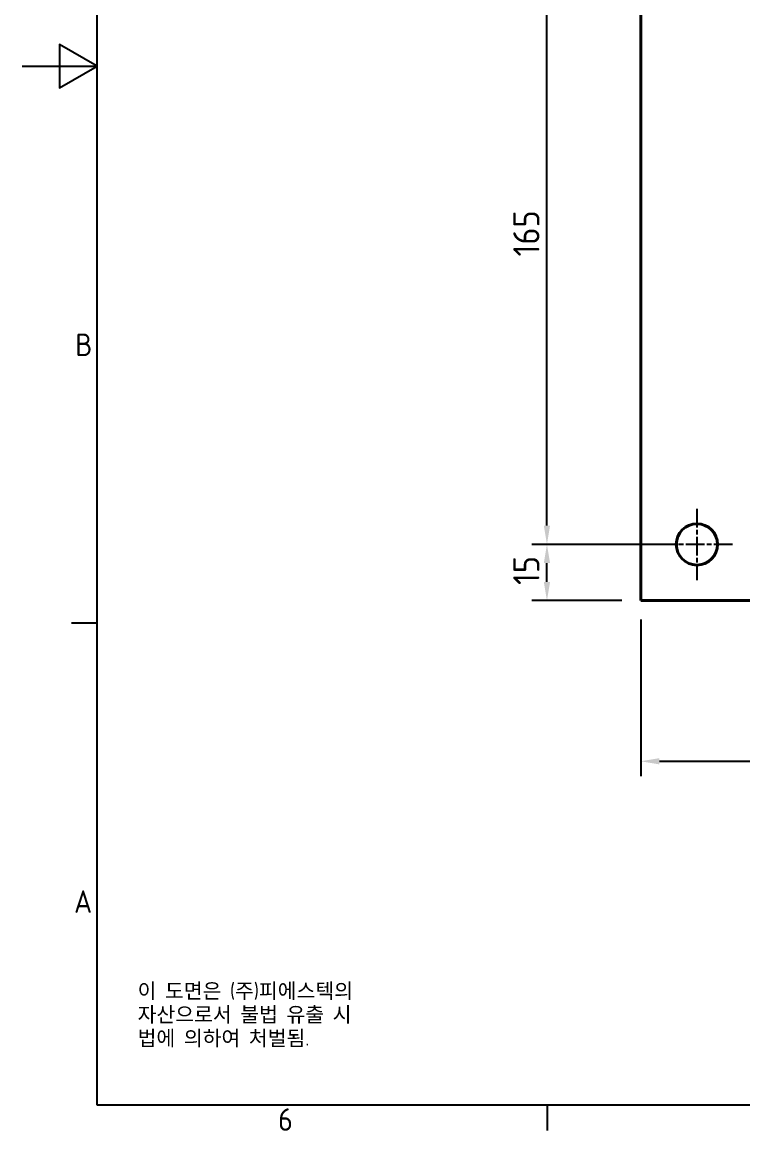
# Model space of a CAD drawing. Header units: millimetres. Extents: x 0 to 840, y 0 to 594.
# Drawn here: x 0 to 192.2, y 13.1 to 308.7 of the extents above; entities that cross this region are included whole.
import ezdxf

# ---------------------------------------------------------------- set-up
doc = ezdxf.new("R2010")
doc.units = ezdxf.units.MM
doc.header["$LTSCALE"] = 2
doc.linetypes.add('CHAIN', pattern=[0.35429999999999995, 0.2362, -0.0295, 0.0591, -0.0295])
doc.layers.get('0').update_dxf_attribs({"color": 3, "lineweight": 25})
for name, color, linetype, lineweight in [('가시적인 것(ISO)', 3, 'Continuous', 40), ('경계(ISO)', 7, 'Continuous', 25), ('기호(ISO)', 5, 'Continuous', 25), ('중심 표식(ISO)', 1, 'Continuous', 25), ('치수(ISO)', 2, 'Continuous', 25)]:
    doc.layers.add(name, color=color, linetype=linetype, lineweight=lineweight)
doc.styles.add('문자 텍스트_M2B', font='isocp.shx')
doc.styles.add('문자 텍스트_PSTEK_POSCO', font='isocp.shx')
doc.styles.add('치수 텍스트_PSTEK_POSCO', font='isocp.shx')
doc.dimstyles.new('치수_PSTEK_POSCO', dxfattribs={"dimscale": 2, "dimtxt": 3.5, "dimasz": 2.5, "dimexe": 2, "dimexo": 2.5, "dimgap": 1, "dimtad": 1, "dimrnd": 1e-08, "dimdsep": 46, "dimtxsty": '치수 텍스트_PSTEK_POSCO', "dimcen": 0.09, "dimdle": 10, "dimclrd": 7, "dimclre": 7, "dimclrt": 2, "dimadec": 1, "dimazin": 2, "dimtfac": 1, "dimtmove": 0, "dimatfit": 3, "dimfxl": 0, "dimtolj": 1, "dimlwd": -1, "dimlwe": -1, "dimarcsym": 0})

# ---------------------------------------------------------------- blocks, each defined once
blk = doc.blocks.new('경계 Default Border')
at = {"layer": '경계(ISO)'}
for p, q in [((10, 74.25000190734863), (6.599999666213989, 74.25000190734863)), ((70, 10), (70, 6.599999666213989))]:
    blk.add_line(p, q, dxfattribs=at)
at = {"layer": '경계(ISO)', "flags": 128}
for points in [[(10, 10), (10, 287.0000076293945), (410, 287.0000076293945), (410, 10), (10, 10)], [(0, 148.5000038146973), (10, 148.5000038146973), (5, 151.3867473602295), (5, 145.6132507324219), (10, 148.5000038146973)]]:
    blk.add_lwpolyline(points, dxfattribs=at)
at = {"layer": '경계(ISO)', "color": 2, "char_height": 3.00000011920929, "attachment_point": 7, "style": '문자 텍스트_M2B'}
for s, insert in [('B', (7.078270083685684, 109.8463944559917)), ('A', (6.914400698149937, 35.61784856929444)), ('6', (34.14453946055966, 6.57139439638704))]:
    blk.add_mtext(s, dxfattribs=dict(at, insert=insert))
blk = doc.blocks.new('*D24')
at = {"layer": 'Defpoints', "color": 0, "transparency": 16777216}
for p in [(139.9761594344938, 334.4862587397857), (170.4761594344939, 334.4862587397857), (179.976159434494, 169.4862587397857)]:
    blk.add_point(p, dxfattribs=at)
at = {"layer": '치수(ISO)', "color": 7, "transparency": 16777216}
for p, q in [((165.4761594344939, 334.4862587397857), (135.9761594344938, 334.4862587397857)), ((139.9761594344938, 174.4862587397857), (139.9761594344938, 329.4862587397857)), ((174.976159434494, 169.4862587397857), (135.9761594344938, 169.4862587397857))]:
    blk.add_line(p, q, dxfattribs=at)
for points in [[(139.1428261011605, 329.4862587397857), (140.8094927678272, 329.4862587397857), (139.9761594344938, 334.4862587397857)], [(139.1428261011604, 174.4862587397857), (140.8094927678271, 174.4862587397857), (139.9761594344938, 169.4862587397857)]]:
    blk.add_solid(points, dxfattribs=at)
at = {"layer": '치수(ISO)', "color": 2, "transparency": 16777216, "insert": (134.4761594344938, 246.2612839929551), "char_height": 7, "attachment_point": 4, "rotation": 90, "style": '치수 텍스트_PSTEK_POSCO'}
blk.add_mtext('\\A1;165', dxfattribs=at)
blk = doc.blocks.new('*D25')
at = {"layer": 'Defpoints', "color": 0, "transparency": 16777216}
for p in [(139.9761594344938, 169.4862587397857), (179.976159434494, 169.4862587397857), (164.9761594344939, 154.4862587397857)]:
    blk.add_point(p, dxfattribs=at)
at = {"layer": '치수(ISO)', "color": 7, "transparency": 16777216}
for p, q in [((174.976159434494, 169.4862587397857), (135.9761594344938, 169.4862587397857)), ((139.9761594344938, 159.4862587397857), (139.9761594344938, 164.4862587397857)), ((159.9761594344939, 154.4862587397857), (135.9761594344938, 154.4862587397857))]:
    blk.add_line(p, q, dxfattribs=at)
for points in [[(139.1428261011604, 164.4862587397857), (140.8094927678271, 164.4862587397857), (139.9761594344938, 169.4862587397857)], [(139.1428261011604, 159.4862587397857), (140.8094927678271, 159.4862587397857), (139.9761594344938, 154.4862587397857)]]:
    blk.add_solid(points, dxfattribs=at)
at = {"layer": '치수(ISO)', "color": 2, "transparency": 16777216, "insert": (134.4761594344938, 158.6712839929551), "char_height": 7, "attachment_point": 4, "rotation": 90, "style": '치수 텍스트_PSTEK_POSCO'}
blk.add_mtext('\\A1;15', dxfattribs=at)
blk = doc.blocks.new('*D34')
at = {"layer": 'Defpoints', "color": 0, "transparency": 16777216}
for p in [(164.9761594344939, 154.4862587397857), (474.9761594344939, 154.4862587397859), (474.9761594344939, 111.6718739415545)]:
    blk.add_point(p, dxfattribs=at)
at = {"layer": '치수(ISO)', "color": 7, "transparency": 16777216}
for p, q in [((164.9761594344939, 149.4862587397857), (164.9761594344939, 107.6718739415545)), ((474.9761594344939, 149.4862587397859), (474.9761594344939, 107.6718739415545)), ((169.9761594344939, 111.6718739415545), (469.9761594344939, 111.6718739415545))]:
    blk.add_line(p, q, dxfattribs=at)
for points in [[(169.9761594344939, 112.5052072748878), (169.9761594344939, 110.8385406082212), (164.9761594344939, 111.6718739415545)], [(469.9761594344939, 112.5052072748878), (469.9761594344939, 110.8385406082212), (474.9761594344939, 111.6718739415545)]]:
    blk.add_solid(points, dxfattribs=at)
at = {"layer": '치수(ISO)', "color": 2, "transparency": 16777216, "insert": (314.3734035289821, 117.1718739415545), "char_height": 7, "attachment_point": 4, "style": '치수 텍스트_PSTEK_POSCO'}
blk.add_mtext('\\A1;310', dxfattribs=at)

msp = doc.modelspace()

# ---------------------------------------------------------------- linework, layer by layer
at = {"layer": '가시적인 것(ISO)'}
for p, q in [((164.9761594344938, 514.4862587397857), (164.9761594344939, 154.4862587397857)), ((164.9761594344939, 154.4862587397857), (474.9761594344939, 154.486258739786))]:
    msp.add_line(p, q, dxfattribs=at)
msp.add_circle((179.976159434494, 169.4862587397857), 5.5, dxfattribs=at)
at = {"layer": '중심 표식(ISO)', "linetype": 'CHAIN', "ltscale": 10.55637073516846}
for p, q in [((179.976159434494, 178.9862587397857), (179.976159434494, 159.9862587397857)), ((189.476159434494, 169.4862587397857), (170.476159434494, 169.4862587397857))]:
    msp.add_line(p, q, dxfattribs=at)

# ---------------------------------------------------------------- block references
at = {"xscale": 2, "yscale": 2, "zscale": 2}
msp.add_blockref('경계 Default Border', (0, 0), dxfattribs=at)

# ---------------------------------------------------------------- texts
at = {"layer": '기호(ISO)', "color": 7, "insert": (30.78925080976877, 52.45654487984861), "char_height": 4.000000059604645, "width": 102.480276521085, "attachment_point": 1, "line_spacing_factor": 0.9442214369773865, "style": '문자 텍스트_PSTEK_POSCO'}
msp.add_mtext('{이 도면은 (주)피에스텍의\\P자산으로서 불법 유출 시 \\P법에 의하여 처벌됨.}', dxfattribs=at)

# ---------------------------------------------------------------- dimensions: what is measured, and where the dimension line sits
at = {"layer": '치수(ISO)', "color": 7}
for base, p1, p2, angle, picture, middle in [((139.9761594344938, 334.4862587397857), (179.976159434494, 169.4862587397857), (170.4761594344939, 334.4862587397857), 90, '*D24', (139.9761594344938, 252.0062587397857)), ((139.9761594344938, 169.4862587397857), (164.9761594344939, 154.4862587397857), (179.976159434494, 169.4862587397857), 90, '*D25', (139.9761594344938, 161.9662587397857)), ((474.9761594344939, 111.6718739415545), (164.9761594344939, 154.4862587397857), (474.9761594344939, 154.4862587397859), 180, '*D34', (319.9761594344939, 111.6718739415545))]:
    dim = msp.add_linear_dim(base=base, p1=p1, p2=p2, angle=angle, dimstyle='치수_PSTEK_POSCO', override={"dimdec": 2, "dimtp": 0, "dimtm": -0, "dimtdec": 2, "dimtofl": 0, "dimatfit": 1}, dxfattribs=at)
    dim.commit()
    dim.dimension.update_dxf_attribs({"geometry": picture, "text_midpoint": middle, "dimtype": 160})

doc.saveas('drawing.dxf')
